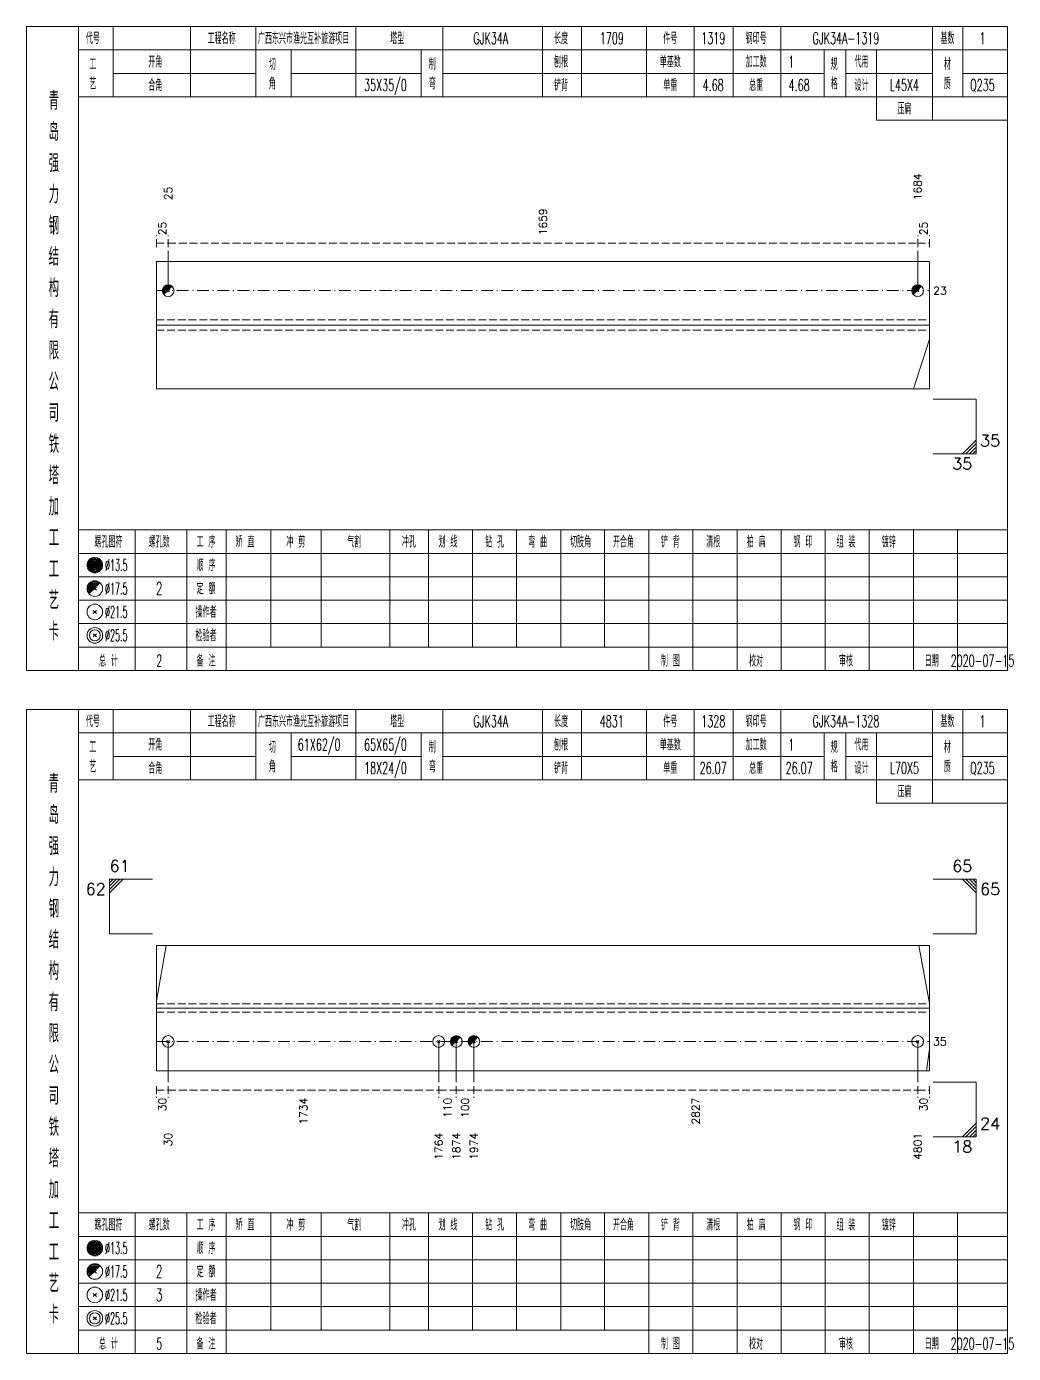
# Model space of a CAD drawing. Extents: x 0 to 2606, y -377 to 6479.
# Drawn here: x 522.8 to 775.7, y 350 to 690 of the extents above; entities that cross this region are included whole.
import ezdxf
from ezdxf.enums import TextEntityAlignment as Align

# ---------------------------------------------------------------- set-up
doc = ezdxf.new("R2010")
doc.units = 0
doc.header["$MEASUREMENT"] = 0
doc.linetypes.add('一点画线', pattern=[5.2, 3, -1, 0.2, -1])
doc.linetypes.add('虚线', pattern=[2.75, 2, -0.75])
doc.layers.get('0').update_dxf_attribs({"linetype": 'CONTINUOUS', "lineweight": 25})
doc.layers.add('1', color=7, linetype='CONTINUOUS', lineweight=25)
doc.layers.add('4', color=7, linetype='CONTINUOUS', lineweight=25)
doc.styles.get("Standard").update_dxf_attribs({"font": 'simplex.shx', "width": 0.7, "height": 3, "bigfont": 'gbhzfs.shx'})

msp = doc.modelspace()

# ---------------------------------------------------------------- linework, layer by layer
at = {"color": 8, "linetype": '虚线', "lineweight": 9}
for p, q in [((556.1, 633.5), (556.1, 636.5)), ((559.1, 633.5), (559.1, 636.5)), ((559.1, 633.5), (559.1, 636.5)), ((751.2, 633.5), (751.2, 636.5)), ((751.2, 633.5), (751.2, 636.5)), ((754.2, 633.5), (754.2, 636.5)), ((556.1, 634.5), (559.1, 634.5)), ((559.1, 634.5), (751.2, 634.5)), ((751.2, 634.5), (754.2, 634.5)), ((556.1, 418.5), (556.1, 415.5)), ((559.1, 418.5), (559.1, 415.5)), ((559.1, 418.5), (559.1, 415.5)), ((628.43, 418.5), (628.43, 415.5)), ((628.43, 418.5), (628.43, 415.5)), ((632.95, 418.5), (632.95, 415.5)), ((632.95, 418.5), (632.95, 415.5)), ((637.45, 418.5), (637.45, 415.5)), ((637.45, 418.5), (637.45, 415.5)), ((751.2, 418.5), (751.2, 415.5)), ((751.2, 418.5), (751.2, 415.5)), ((754.2, 418.5), (754.2, 415.5)), ((556.1, 417.5), (559.1, 417.5)), ((559.1, 417.5), (628.43, 417.5)), ((628.43, 417.5), (632.95, 417.5)), ((632.95, 417.5), (637.45, 417.5)), ((637.45, 417.5), (751.2, 417.5)), ((751.2, 417.5), (754.2, 417.5))]:
    msp.add_line(p, q, dxfattribs=at)
at = {"color": 7, "linetype": 'Continuous', "lineweight": 13}
for p, q in [((559.1, 622.33), (559.1, 632.5)), ((751.2, 622.33), (751.2, 632.5)), ((754.2, 609.87), (750.14, 597.17)), ((766.2, 594.5), (755.2, 594.5)), ((766.2, 594.5), (766.2, 580.5)), ((762.7, 580.5), (766.2, 584)), ((763.57, 580.5), (766.2, 583.12)), ((764.45, 580.5), (766.2, 582.25)), ((766.2, 580.5), (755.2, 580.5)), ((765.32, 580.5), (766.2, 581.38)), ((544.1, 471.5), (555.1, 471.5)), ((544.1, 457.5), (544.1, 471.5)), ((544.97, 471.5), (544.1, 470.62)), ((545.85, 471.5), (544.1, 469.75)), ((546.72, 471.5), (544.1, 468.88)), ((547.6, 471.5), (544.1, 468)), ((766.2, 471.5), (755.2, 471.5)), ((762.7, 471.5), (766.2, 468)), ((763.57, 471.5), (766.2, 468.88)), ((764.45, 471.5), (766.2, 469.75)), ((765.32, 471.5), (766.2, 470.62)), ((766.2, 457.5), (766.2, 471.5)), ((544.1, 457.5), (555.1, 457.5)), ((766.2, 457.5), (755.2, 457.5)), ((556.1, 440.34), (558.6, 454.57)), ((754.2, 439.65), (751.53, 454.57)), ((559.1, 429.93), (559.1, 419.5)), ((628.43, 429.93), (628.43, 419.5)), ((632.95, 429.93), (632.95, 419.5)), ((637.45, 429.93), (637.45, 419.5)), ((751.2, 429.93), (751.2, 419.5)), ((754.2, 427.94), (753.46, 422.43)), ((766.2, 419.5), (755.2, 419.5)), ((766.2, 419.5), (766.2, 405.5)), ((762.7, 405.5), (766.2, 409)), ((763.57, 405.5), (766.2, 408.12)), ((766.2, 405.5), (755.2, 405.5)), ((764.45, 405.5), (766.2, 407.25)), ((765.32, 405.5), (766.2, 406.38))]:
    msp.add_line(p, q, dxfattribs=at)
at = {"color": 7, "linetype": 'Continuous', "lineweight": 18}
for p, q in [((556.1, 629.83), (556.1, 597.17)), ((556.1, 629.83), (754.2, 629.83)), ((754.2, 629.83), (754.2, 597.17)), ((556.1, 613.5), (754.2, 613.5)), ((556.1, 454.57), (556.1, 422.43)), ((556.1, 454.57), (754.2, 454.57)), ((754.2, 454.57), (754.2, 422.43)), ((556.1, 438.5), (754.2, 438.5))]:
    msp.add_line(p, q, dxfattribs=at)
at = {"color": 3, "linetype": '一点画线', "lineweight": 13}
for p, q in [((556.1, 622.33), (754.2, 622.33)), ((556.1, 429.93), (754.2, 429.93))]:
    msp.add_line(p, q, dxfattribs=at)
at = {"color": 7, "linetype": 'Continuous', "lineweight": 0}
for p, q in [((558.8, 622.03), (559.4, 622.63)), ((558.8, 622.63), (559.4, 622.03)), ((750.9, 622.03), (751.5, 622.63)), ((750.9, 622.63), (751.5, 622.03))]:
    msp.add_line(p, q, dxfattribs=at)
at = {"color": 1, "linetype": '虚线', "lineweight": 18}
for p, q in [((556.1, 614.83), (754.2, 614.83)), ((556.1, 612.17), (754.2, 612.17)), ((556.1, 439.57), (754.2, 439.57)), ((556.1, 437.43), (754.2, 437.43))]:
    msp.add_line(p, q, dxfattribs=at)
at = {"color": 7, "linetype": 'Continuous', "lineweight": 13}
for centre in [(559.1, 622.33), (751.2, 622.33)]:
    msp.add_circle(centre, 1.5, dxfattribs=at)
for centre, radius in [((559.1, 622.33), 1.35), ((559.1, 622.33), 1.2), ((559.1, 622.33), 1.05), ((559.1, 622.33), 0.9), ((559.1, 622.33), 0.75), ((559.1, 622.33), 0.6), ((559.1, 622.33), 0.45), ((559.1, 622.33), 0.3), ((559.1, 622.33), 0.15), ((751.2, 622.33), 1.35), ((751.2, 622.33), 1.2), ((751.2, 622.33), 1.05), ((751.2, 622.33), 0.9), ((751.2, 622.33), 0.75), ((751.2, 622.33), 0.6), ((751.2, 622.33), 0.45), ((751.2, 622.33), 0.3), ((751.2, 622.33), 0.15)]:
    msp.add_arc(centre, radius, 45, 225, dxfattribs=at)
at = {"layer": '1', "color": 7, "linetype": 'Continuous', "lineweight": 18}
for p, q in [((556.1, 597.17), (754.2, 597.17)), ((556.1, 422.43), (754.2, 422.43))]:
    msp.add_line(p, q, dxfattribs=at)
at = {"layer": '1', "color": 7, "linetype": 'Continuous', "lineweight": 13}
for p, q in [((558.8, 429.63), (559.4, 430.23)), ((559.4, 429.63), (558.8, 430.23)), ((628.13, 429.63), (628.73, 430.23)), ((628.73, 429.63), (628.13, 430.23)), ((750.9, 429.63), (751.5, 430.23)), ((751.5, 429.63), (750.9, 430.23))]:
    msp.add_line(p, q, dxfattribs=at)
at = {"layer": '1', "color": 7, "linetype": 'Continuous', "lineweight": 0}
for p, q in [((632.65, 429.63), (633.25, 430.23)), ((632.65, 430.23), (633.25, 429.63)), ((637.15, 429.63), (637.75, 430.23)), ((637.15, 430.23), (637.75, 429.63))]:
    msp.add_line(p, q, dxfattribs=at)
at = {"layer": '1', "color": 7, "linetype": 'Continuous', "lineweight": 13}
for centre in [(559.1, 429.93), (628.43, 429.93), (632.95, 429.93), (637.45, 429.93), (751.2, 429.93)]:
    msp.add_circle(centre, 1.5, dxfattribs=at)
for centre, radius in [((632.95, 429.93), 1.35), ((632.95, 429.93), 1.2), ((632.95, 429.93), 1.05), ((632.95, 429.93), 0.9), ((632.95, 429.93), 0.75), ((632.95, 429.93), 0.6), ((632.95, 429.93), 0.45), ((632.95, 429.93), 0.3), ((632.95, 429.93), 0.15), ((637.45, 429.93), 1.35), ((637.45, 429.93), 1.2), ((637.45, 429.93), 1.05), ((637.45, 429.93), 0.9), ((637.45, 429.93), 0.75), ((637.45, 429.93), 0.6), ((637.45, 429.93), 0.45), ((637.45, 429.93), 0.3), ((637.45, 429.93), 0.15)]:
    msp.add_arc(centre, radius, 45, 225, dxfattribs=at)
at = {"layer": '4', "color": 1, "linetype": 'Continuous', "lineweight": 18}
for p, q in [((536.1, 525), (536.1, 690)), ((545, 672), (545, 690)), ((564.8, 672), (564.8, 690)), ((581.6, 672), (581.6, 690)), ((607.2, 672), (607.2, 690)), ((629.5, 672), (629.5, 690)), ((655, 672), (655, 690)), ((665, 672), (665, 690)), ((681.7, 672), (681.7, 690)), ((693.9, 672), (693.9, 690)), ((703.9, 672), (703.9, 690)), ((716.1, 672), (716.1, 690)), ((755, 666), (755, 690)), ((762.8, 672), (762.8, 690)), ((536.1, 684), (774.2, 684)), ((590.6, 672), (590.6, 684)), ((623.9, 672), (623.9, 684)), ((727.2, 672), (727.2, 684)), ((732.8, 672), (732.8, 684)), ((740.6, 666), (740.6, 684)), ((545, 678), (581.6, 678)), ((590.6, 678), (623.9, 678)), ((629.5, 678), (727.2, 678)), ((732.8, 678), (755, 678)), ((762.8, 678), (774.2, 678)), ((536.1, 672), (774.2, 672)), ((740.6, 666), (774.2, 666)), ((536.1, 561), (774.2, 561)), ((550.6, 525), (550.6, 561)), ((563.9, 525), (563.9, 561)), ((574, 525), (574, 561)), ((585.4, 531), (585.4, 561)), ((598.3, 531), (598.3, 561)), ((615.9, 531), (615.9, 561)), ((625.8, 531), (625.8, 561)), ((637.1, 531), (637.1, 561)), ((648.4, 531), (648.4, 561)), ((659.7, 531), (659.7, 561)), ((670.9, 531), (670.9, 561)), ((682.3, 531), (682.3, 561)), ((693.6, 531), (693.6, 561)), ((704.9, 531), (704.9, 561)), ((716.2, 531), (716.2, 561)), ((727.5, 531), (727.5, 561)), ((738.8, 531), (738.8, 561)), ((750.1, 531), (750.1, 561)), ((761.4, 531), (761.4, 561)), ((536.1, 555), (774.2, 555)), ((536.1, 549), (774.2, 549)), ((536.1, 543), (774.2, 543)), ((536.1, 537), (774.2, 537)), ((536.1, 531), (774.2, 531)), ((682.3, 525), (682.3, 531)), ((693.6, 525), (693.6, 531)), ((704.9, 525), (704.9, 531)), ((716.2, 525), (716.2, 531)), ((727.5, 525), (727.5, 531)), ((738.8, 525), (738.8, 531)), ((750.1, 525), (750.1, 531)), ((761.4, 525), (761.4, 531)), ((536.1, 350), (536.1, 515)), ((545, 497), (545, 515)), ((564.8, 497), (564.8, 515)), ((581.6, 497), (581.6, 515)), ((607.2, 497), (607.2, 515)), ((629.5, 497), (629.5, 515)), ((655, 497), (655, 515)), ((665, 497), (665, 515)), ((681.7, 497), (681.7, 515)), ((693.9, 497), (693.9, 515)), ((703.9, 497), (703.9, 515)), ((716.1, 497), (716.1, 515)), ((755, 491), (755, 515)), ((762.8, 497), (762.8, 515)), ((536.1, 509), (774.2, 509)), ((590.6, 497), (590.6, 509)), ((623.9, 497), (623.9, 509)), ((727.2, 497), (727.2, 509)), ((732.8, 497), (732.8, 509)), ((740.6, 491), (740.6, 509)), ((545, 503), (581.6, 503)), ((590.6, 503), (623.9, 503)), ((629.5, 503), (727.2, 503)), ((732.8, 503), (755, 503)), ((762.8, 503), (774.2, 503)), ((536.1, 497), (774.2, 497)), ((740.6, 491), (774.2, 491)), ((536.1, 386), (774.2, 386)), ((550.6, 350), (550.6, 386)), ((563.9, 350), (563.9, 386)), ((574, 350), (574, 386)), ((585.4, 356), (585.4, 386)), ((598.3, 356), (598.3, 386)), ((615.9, 356), (615.9, 386)), ((625.8, 356), (625.8, 386)), ((637.1, 356), (637.1, 386)), ((648.4, 356), (648.4, 386)), ((659.7, 356), (659.7, 386)), ((670.9, 356), (670.9, 386)), ((682.3, 356), (682.3, 386)), ((693.6, 356), (693.6, 386)), ((704.9, 356), (704.9, 386)), ((716.2, 356), (716.2, 386)), ((727.5, 356), (727.5, 386)), ((738.8, 356), (738.8, 386)), ((750.1, 356), (750.1, 386)), ((761.4, 356), (761.4, 386)), ((536.1, 380), (774.2, 380)), ((536.1, 374), (774.2, 374)), ((536.1, 368), (774.2, 368)), ((536.1, 362), (774.2, 362)), ((536.1, 356), (774.2, 356)), ((682.3, 350), (682.3, 356)), ((693.6, 350), (693.6, 356)), ((704.9, 350), (704.9, 356)), ((716.2, 350), (716.2, 356)), ((727.5, 350), (727.5, 356)), ((738.8, 350), (738.8, 356)), ((750.1, 350), (750.1, 356)), ((761.4, 350), (761.4, 356))]:
    msp.add_line(p, q, dxfattribs=at)
at = {"layer": '4', "color": 7, "linetype": 'Continuous', "lineweight": 13}
for p, q in [((540.1, 551.8), (540.5, 552.2)), ((540.5, 551.8), (540.1, 552.2)), ((539.9, 539.6), (540.7, 540.4)), ((540.7, 539.6), (539.9, 540.4)), ((539.9, 533.6), (540.7, 534.4)), ((540.7, 533.6), (539.9, 534.4)), ((540.1, 376.8), (540.5, 377.2)), ((540.5, 376.8), (540.1, 377.2)), ((539.9, 364.6), (540.7, 365.4)), ((540.7, 364.6), (539.9, 365.4)), ((539.9, 358.6), (540.7, 359.4)), ((540.7, 358.6), (539.9, 359.4))]:
    msp.add_line(p, q, dxfattribs=at)
at = {"layer": '4', "color": 7, "linetype": 'Continuous', "lineweight": 0}
for p, q in [((539.9, 545.6), (540.7, 546.4)), ((539.9, 546.4), (540.7, 545.6)), ((539.9, 370.6), (540.7, 371.4)), ((539.9, 371.4), (540.7, 370.6))]:
    msp.add_line(p, q, dxfattribs=at)
at = {"layer": '4', "color": 1, "linetype": 'Continuous', "lineweight": 18}
for points in [[(522.8, 690), (522.8, 525), (774.2, 525), (774.2, 690)], [(522.8, 515), (522.8, 350), (774.2, 350), (774.2, 515)]]:
    msp.add_lwpolyline(points, close=True, dxfattribs=at)
at = {"layer": '4', "color": 7, "linetype": 'Continuous', "lineweight": 13}
for centre, radius in [((540.3, 552), 2), ((540.3, 552), 1.8), ((540.3, 552), 1.6), ((540.3, 552), 1.4), ((540.3, 552), 1.2), ((540.3, 552), 1), ((540.3, 552), 0.8), ((540.3, 552), 0.6), ((540.3, 552), 0.4), ((540.3, 552), 0.2), ((540.3, 546), 2), ((540.3, 540), 2), ((540.3, 534), 2), ((540.3, 534), 1.4), ((540.3, 377), 2), ((540.3, 377), 1.8), ((540.3, 377), 1.6), ((540.3, 377), 1.4), ((540.3, 377), 1.2), ((540.3, 377), 1), ((540.3, 377), 0.8), ((540.3, 377), 0.6), ((540.3, 377), 0.4), ((540.3, 377), 0.2), ((540.3, 371), 2), ((540.3, 365), 2), ((540.3, 359), 2), ((540.3, 359), 1.4)]:
    msp.add_circle(centre, radius, dxfattribs=at)
for centre, radius in [((540.3, 546), 1.8), ((540.3, 546), 1.6), ((540.3, 546), 1.4), ((540.3, 546), 1.2), ((540.3, 546), 1), ((540.3, 546), 0.8), ((540.3, 546), 0.6), ((540.3, 546), 0.4), ((540.3, 546), 0.2), ((540.3, 371), 1.8), ((540.3, 371), 1.6), ((540.3, 371), 1.4), ((540.3, 371), 1.2), ((540.3, 371), 1), ((540.3, 371), 0.8), ((540.3, 371), 0.6), ((540.3, 371), 0.4), ((540.3, 371), 0.2)]:
    msp.add_arc(centre, radius, 45, 225, dxfattribs=at)

# ---------------------------------------------------------------- texts
at = {"color": 7, "linetype": 'Continuous', "lineweight": 13}
for s, p in [('1684', (751.2, 645.5)), ('25', (559.1, 645.5))]:
    msp.add_text(s, height=2, rotation=90, dxfattribs=at).set_placement(p, align=Align.MIDDLE_LEFT)
at = {"color": 8, "linetype": 'Continuous', "lineweight": 9}
for s, p in [('1659', (655.15, 636.5)), ('25', (557.6, 636.5)), ('25', (752.7, 636.5))]:
    msp.add_text(s, height=2, rotation=90, dxfattribs=at).set_placement(p, align=Align.MIDDLE_LEFT)
at = {"color": 7, "linetype": 'Continuous', "lineweight": 13}
for s, p in [('23', (755.2, 622.33)), ('35', (755.2, 429.93))]:
    msp.add_text(s, height=2, dxfattribs=at).set_placement(p, align=Align.MIDDLE_LEFT)
for s, p in [('35', (767.2, 581.5)), ('61', (544.1, 472.5)), ('24', (767.2, 406.5))]:
    msp.add_text(s, height=3, dxfattribs=at).set_placement(p, align=Align.BOTTOM_LEFT)
for s, p in [('35', (765.2, 579.5)), ('62', (543.1, 470.5)), ('18', (765.2, 404.5))]:
    msp.add_text(s, height=3, dxfattribs=at).set_placement(p, align=Align.TOP_RIGHT)
msp.add_text('65', height=3, dxfattribs=at).set_placement((765.2, 472.5), align=Align.BOTTOM_RIGHT)
msp.add_text('65', height=3, dxfattribs=at).set_placement((767.2, 470.5), align=Align.TOP_LEFT)
at = {"color": 8, "linetype": 'Continuous', "lineweight": 9}
for s, p in [('30', (557.6, 415.5)), ('1734', (593.77, 415.5)), ('110', (630.69, 415.5)), ('100', (635.2, 415.5)), ('2827', (694.32, 415.5)), ('30', (752.7, 415.5))]:
    msp.add_text(s, height=2, rotation=90, dxfattribs=at).set_placement(p, align=Align.MIDDLE_RIGHT)
at = {"layer": '1', "color": 7, "linetype": 'Continuous', "lineweight": 13}
for s, p in [('30', (559.1, 406.5)), ('1764', (628.43, 406.5)), ('1874', (632.95, 406.5)), ('1974', (637.45, 406.5)), ('4801', (751.2, 406.5))]:
    msp.add_text(s, height=2, rotation=90, dxfattribs=at).set_placement(p, align=Align.MIDDLE_RIGHT)
at = {"layer": '4', "color": 1, "linetype": 'Continuous', "lineweight": 13}
for s, height, width, p in [('代号', 3, 0.6, (539.8, 687)), ('工程名称', 3, 0.6, (572.8, 687)), ('广西东兴市渔光互补旅游项目', 3, 0.6, (593.8, 687)), ('塔型', 3, 0.6, (617.8, 687)), ('GJK34A', 3, 0.6, (641.8, 687)), ('长度', 3, 0.6, (659.8, 687)), ('1709', 3, 0.6, (672.8, 687)), ('件号', 3, 0.6, (687.8, 687)), ('1319', 3, 0.6, (698.8, 687)), ('钢印号', 3, 0.6, (709.8, 687)), ('GJK34A-1319', 3, 0.6, (732.8, 687)), ('基数', 3, 0.6, (758.8, 687)), ('1', 3, 0.6, (767.8, 687)), ('工', 3, 0.6, (539.8, 680.4)), ('开角', 3, 0.6, (555.8, 681)), ('切', 3, 0.6, (585.8, 680.4)), ('制', 3, 0.6, (626.8, 680.4)), ('刨根', 3, 0.6, (659.8, 681)), ('单基数', 3, 0.6, (687.8, 681)), ('加工数', 3, 0.6, (709.8, 681)), ('1', 3, 0.6, (718.8, 681)), ('规', 3, 0.6, (729.8, 680.4)), ('代用', 3, 0.6, (736.8, 681)), ('材', 3, 0.6, (758.8, 680.4)), ('艺', 3, 0.6, (539.8, 675.4)), ('合角', 3, 0.6, (555.8, 675)), ('角', 3, 0.6, (585.8, 675.4)), ('35X35/0', 3, 0.6, (614.8, 675)), ('弯', 3, 0.6, (626.8, 675.4)), ('铲背', 3, 0.6, (659.8, 675)), ('单重', 3, 0.6, (687.8, 675)), ('总重', 3, 0.6, (709.8, 675)), ('格', 3, 0.6, (729.8, 675.4)), ('设计', 3, 0.6, (736.8, 675)), ('质', 3, 0.6, (758.8, 675.4)), ('青', 4.6, 0.8, (529.8, 671)), ('4.68', 3, 0.6, (698.8, 675)), ('4.68', 3, 0.6, (720.8, 675)), ('L45X4', 3, 0.6, (747.8, 675)), ('Q235', 3, 0.6, (767.8, 675)), ('压扁', 3, 0.6, (747.8, 669)), ('岛', 4.6, 0.8, (529.8, 663)), ('强', 4.6, 0.8, (529.8, 655)), ('力', 4.6, 0.8, (529.8, 647)), ('钢', 4.6, 0.8, (529.8, 639)), ('结', 4.6, 0.8, (529.8, 631)), ('构', 4.6, 0.8, (529.8, 623)), ('有', 4.6, 0.8, (529.8, 615)), ('限', 4.6, 0.8, (529.8, 607)), ('公', 4.6, 0.8, (529.8, 599)), ('司', 4.6, 0.8, (529.8, 591)), ('铁', 4.6, 0.8, (529.8, 583)), ('塔', 4.6, 0.8, (529.8, 575)), ('加', 4.6, 0.8, (529.8, 567)), ('工', 4.6, 0.8, (529.8, 559)), ('螺孔图符', 3, 0.6, (543.8, 558)), ('螺孔数', 3, 0.6, (556.8, 558)), ('工 序', 3, 0.6, (568.8, 558)), ('矫 直', 3, 0.6, (578.8, 558)), ('冲 剪', 3, 0.6, (591.8, 558)), ('气割', 3, 0.6, (606.8, 558)), ('冲孔', 3, 0.6, (620.8, 558)), ('划 线', 3, 0.6, (630.8, 558)), ('钻 孔', 3, 0.6, (642.8, 558)), ('弯 曲', 3, 0.6, (653.8, 558)), ('切肢角', 3, 0.6, (664.8, 558)), ('开合角', 3, 0.6, (675.8, 558)), ('铲 背', 3, 0.6, (687.8, 558)), ('清根', 3, 0.6, (698.8, 558)), ('拍 扁', 3, 0.6, (709.8, 558)), ('钢 印', 3, 0.6, (721.8, 558)), ('组 装', 3, 0.6, (732.8, 558)), ('镀锌', 3, 0.6, (743.8, 558)), ('工', 4.6, 0.8, (529.8, 551)), ('%%C13.5', 3, 0.5, (545.8, 552)), ('顺 序', 3, 0.6, (568.8, 552)), ('%%C17.5', 3, 0.5, (545.8, 546)), ('2', 3.2, 0.6, (556.8, 546)), ('定 额', 3, 0.6, (568.8, 546)), ('艺', 4.6, 0.8, (529.8, 543)), ('%%C21.5', 3, 0.5, (545.8, 540)), ('操作者', 3, 0.6, (568.8, 540)), ('卡', 4.6, 0.8, (529.8, 535)), ('%%C25.5', 3, 0.5, (545.8, 534)), ('检验者', 3, 0.6, (568.8, 534)), ('总 计', 3, 0.6, (543.8, 527.5)), ('2', 3, 0.6, (556.8, 527.5)), ('备 注', 3, 0.6, (568.8, 527.5)), ('制 图', 3, 0.6, (687.8, 527.5)), ('校对', 3, 0.6, (709.8, 527.5)), ('审核', 3, 0.6, (732.8, 527.5)), ('日期', 3, 0.6, (754.8, 527.5)), ('2020-07-15', 3, 0.6, (767.8, 527.5)), ('代号', 3, 0.6, (539.8, 512)), ('工程名称', 3, 0.6, (572.8, 512)), ('广西东兴市渔光互补旅游项目', 3, 0.6, (593.8, 512)), ('塔型', 3, 0.6, (617.8, 512)), ('GJK34A', 3, 0.6, (641.8, 512)), ('长度', 3, 0.6, (659.8, 512)), ('4831', 3, 0.6, (672.8, 512)), ('件号', 3, 0.6, (687.8, 512)), ('1328', 3, 0.6, (698.8, 512)), ('钢印号', 3, 0.6, (709.8, 512)), ('GJK34A-1328', 3, 0.6, (732.8, 512)), ('基数', 3, 0.6, (758.8, 512)), ('1', 3, 0.6, (767.8, 512)), ('工', 3, 0.6, (539.8, 505.4)), ('开角', 3, 0.6, (555.8, 506)), ('切', 3, 0.6, (585.8, 505.4)), ('61X62/0', 3, 0.6, (597.8, 506)), ('65X65/0', 3, 0.6, (614.8, 506)), ('制', 3, 0.6, (626.8, 505.4)), ('刨根', 3, 0.6, (659.8, 506)), ('单基数', 3, 0.6, (687.8, 506)), ('加工数', 3, 0.6, (709.8, 506)), ('1', 3, 0.6, (718.8, 506)), ('规', 3, 0.6, (729.8, 505.4)), ('代用', 3, 0.6, (736.8, 506)), ('材', 3, 0.6, (758.8, 505.4)), ('艺', 3, 0.6, (539.8, 500.4)), ('合角', 3, 0.6, (555.8, 500)), ('角', 3, 0.6, (585.8, 500.4)), ('18X24/0', 3, 0.6, (614.8, 500)), ('弯', 3, 0.6, (626.8, 500.4)), ('铲背', 3, 0.6, (659.8, 500)), ('单重', 3, 0.6, (687.8, 500)), ('26.07', 3, 0.6, (698.8, 500)), ('总重', 3, 0.6, (709.8, 500)), ('26.07', 3, 0.6, (720.8, 500)), ('格', 3, 0.6, (729.8, 500.4)), ('设计', 3, 0.6, (736.8, 500)), ('L70X5', 3, 0.6, (747.8, 500)), ('质', 3, 0.6, (758.8, 500.4)), ('Q235', 3, 0.6, (767.8, 500)), ('青', 4.6, 0.8, (529.8, 496)), ('压扁', 3, 0.6, (747.8, 494)), ('岛', 4.6, 0.8, (529.8, 488)), ('强', 4.6, 0.8, (529.8, 480)), ('力', 4.6, 0.8, (529.8, 472)), ('钢', 4.6, 0.8, (529.8, 464)), ('结', 4.6, 0.8, (529.8, 456)), ('构', 4.6, 0.8, (529.8, 448)), ('有', 4.6, 0.8, (529.8, 440)), ('限', 4.6, 0.8, (529.8, 432)), ('公', 4.6, 0.8, (529.8, 424)), ('司', 4.6, 0.8, (529.8, 416)), ('铁', 4.6, 0.8, (529.8, 408)), ('塔', 4.6, 0.8, (529.8, 400)), ('加', 4.6, 0.8, (529.8, 392)), ('工', 4.6, 0.8, (529.8, 384)), ('螺孔图符', 3, 0.6, (543.8, 383)), ('螺孔数', 3, 0.6, (556.8, 383)), ('工 序', 3, 0.6, (568.8, 383)), ('矫 直', 3, 0.6, (578.8, 383)), ('冲 剪', 3, 0.6, (591.8, 383)), ('气割', 3, 0.6, (606.8, 383)), ('冲孔', 3, 0.6, (620.8, 383)), ('划 线', 3, 0.6, (630.8, 383)), ('钻 孔', 3, 0.6, (642.8, 383)), ('弯 曲', 3, 0.6, (653.8, 383)), ('切肢角', 3, 0.6, (664.8, 383)), ('开合角', 3, 0.6, (675.8, 383)), ('铲 背', 3, 0.6, (687.8, 383)), ('清根', 3, 0.6, (698.8, 383)), ('拍 扁', 3, 0.6, (709.8, 383)), ('钢 印', 3, 0.6, (721.8, 383)), ('组 装', 3, 0.6, (732.8, 383)), ('镀锌', 3, 0.6, (743.8, 383)), ('工', 4.6, 0.8, (529.8, 376)), ('%%C13.5', 3, 0.5, (545.8, 377)), ('顺 序', 3, 0.6, (568.8, 377)), ('艺', 4.6, 0.8, (529.8, 368)), ('%%C17.5', 3, 0.5, (545.8, 371)), ('2', 3.2, 0.6, (556.8, 371)), ('定 额', 3, 0.6, (568.8, 371)), ('%%C21.5', 3, 0.5, (545.8, 365)), ('3', 3.2, 0.6, (556.8, 365)), ('操作者', 3, 0.6, (568.8, 365)), ('卡', 4.6, 0.8, (529.8, 360)), ('%%C25.5', 3, 0.5, (545.8, 359)), ('检验者', 3, 0.6, (568.8, 359)), ('总 计', 3, 0.6, (543.8, 352.5)), ('5', 3, 0.6, (556.8, 352.5)), ('备 注', 3, 0.6, (568.8, 352.5)), ('制 图', 3, 0.6, (687.8, 352.5)), ('校对', 3, 0.6, (709.8, 352.5)), ('审核', 3, 0.6, (732.8, 352.5)), ('日期', 3, 0.6, (754.8, 352.5)), ('2020-07-15', 3, 0.6, (767.8, 352.5))]:
    msp.add_text(s, height=height, dxfattribs=dict(at, width=width)).set_placement(p, align=Align.MIDDLE_CENTER)

doc.saveas('drawing.dxf')
